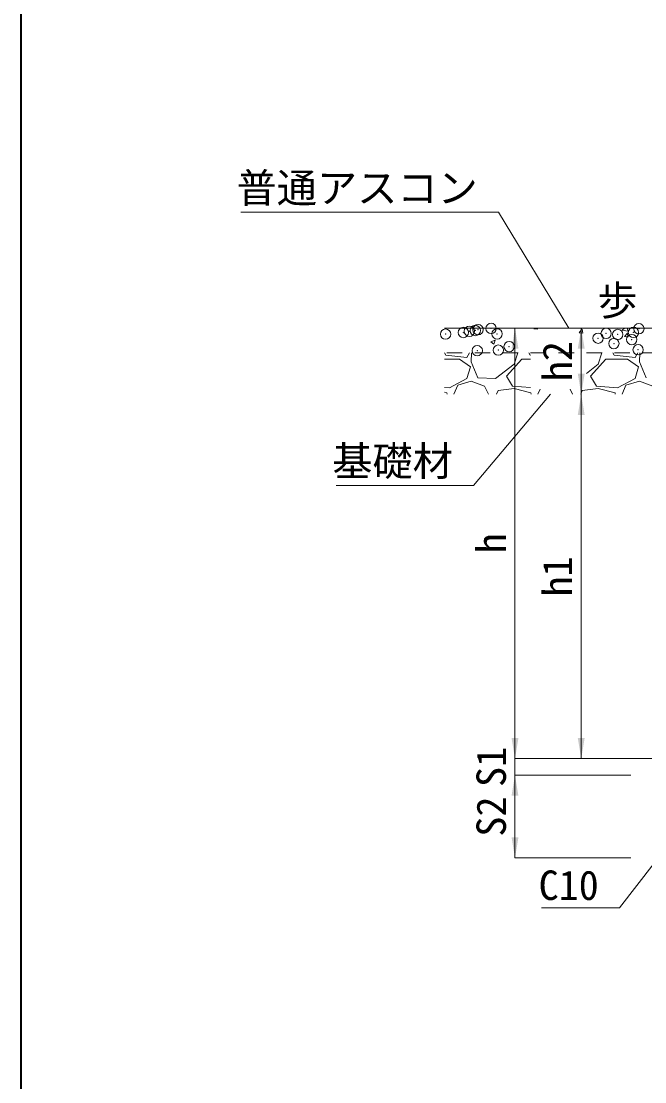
# Model space of a CAD drawing. Units: millimetres, scale not verified. Extents: x 14445 to 39803, y 612 to 10010.
# Drawn here: x 25490 to 26243, y 5561 to 6842 of the extents above; entities that cross this region are included whole.
import ezdxf
from ezdxf.enums import TextEntityAlignment as Align

# ---------------------------------------------------------------- set-up
doc = ezdxf.new("R2010")
doc.units = ezdxf.units.MM
doc.header["$LTSCALE"] = 25
doc.header["$PDMODE"] = 32
doc.header["$PDSIZE"] = 12.5
doc.linetypes.add('USER3', pattern=[1.35, 0.75, -0.6])
for name, color, linetype, lineweight in [('ハッチング', 7, 'Continuous', 5), ('図枠', 7, 'Continuous', 5), ('基礎', 7, 'Continuous', 13), ('寸法線', 7, 'Continuous', 13), ('引出線', 4, 'Continuous', 13)]:
    doc.layers.add(name, color=color, linetype=linetype, lineweight=lineweight)
doc.layers.add('文字', color=7, linetype='Continuous')
doc.styles.add('ＭＳ ゴシック', font='')
doc.styles.get('ＭＳ ゴシック').set_extended_font_data('MS Gothic')

# ---------------------------------------------------------------- blocks, each defined once
blk = doc.blocks.new('filled_arrow')
at = {"color": 0, "linetype": 'Continuous', "lineweight": -2}
blk.add_solid([(7.5, 1.25), (0, 0), (7.5, -1.25)], dxfattribs=at)

msp = doc.modelspace()

# ---------------------------------------------------------------- linework, layer by layer
at = {"layer": 'ハッチング'}
for p, q in [((26109.37, 6470.42), (26110, 6471.17)), ((26109.37, 6470.41), (26113.93, 6470.02)), ((26113.74, 6469.98), (26113.52, 6471.17)), ((26164.03, 6465.64), (26167.7, 6470.01)), ((26168.39, 6465.2), (26167.51, 6469.98)), ((26216.03, 6468.48), (26218.61, 6471.17)), ((26222.76, 6467.43), (26222.33, 6471.17)), ((26233.29, 6471.17), (26234.48, 6470.37)), ((26234.48, 6470.37), (26234.75, 6471.17)), ((26057.17, 6454.49), (26062.51, 6456.54)), ((26060.94, 6451.89), (26062.49, 6456.5)), ((26164.03, 6465.63), (26168.58, 6465.23)), ((26216, 6468.55), (26222.78, 6467.5)), ((26218.68, 6460.85), (26222.36, 6465.23)), ((26218.68, 6460.85), (26223.24, 6460.45)), ((26223.05, 6460.42), (26222.17, 6465.19)), ((26057.15, 6454.45), (26060.94, 6451.89)), ((26001.37, 6433.56), (26019.4, 6433.56)), ((26001.45, 6441.17), (26003.14, 6438.64)), ((26003.14, 6438.64), (26028.54, 6435.59)), ((26019.4, 6433.56), (26032.6, 6424.42)), ((26028.54, 6435.59), (26031.64, 6441.17)), ((26034.13, 6441.17), (26033.62, 6430.51)), ((26076.29, 6413.24), (26094.58, 6433.56)), ((26085.44, 6427.47), (26089.82, 6441.17)), ((26094.58, 6433.56), (26105.26, 6433.56)), ((26103.05, 6441.17), (26104.74, 6438.64)), ((26104.74, 6438.64), (26105.26, 6438.58)), ((26177.89, 6413.24), (26196.18, 6433.56)), ((26187.04, 6427.47), (26191.42, 6441.17)), ((26196.18, 6433.56), (26222.6, 6433.56)), ((26204.65, 6441.17), (26206.34, 6438.64)), ((26206.34, 6438.64), (26231.74, 6435.59)), ((26222.6, 6433.56), (26235.8, 6424.42)), ((26231.74, 6435.59), (26234.84, 6441.17)), ((26237.33, 6441.17), (26236.82, 6430.51)), ((26032.6, 6424.42), (26028.54, 6410.19)), ((26033.62, 6430.51), (26041.75, 6411.21)), ((26063.08, 6410.19), (26085.44, 6427.47)), ((26172.74, 6416.42), (26187.04, 6427.47)), ((26235.8, 6424.42), (26231.74, 6410.19)), ((26236.82, 6430.51), (26244.95, 6411.21)), ((26028.54, 6410.19), (26007.2, 6399.02)), ((26017.36, 6402.07), (26033.62, 6407.15)), ((26033.62, 6407.15), (26049.88, 6401.05)), ((26041.75, 6411.21), (26063.08, 6410.19)), ((26083.4, 6401.05), (26076.29, 6413.24)), ((26185, 6401.05), (26177.89, 6413.24)), ((26231.74, 6410.19), (26210.4, 6399.02)), ((26220.56, 6402.07), (26236.82, 6407.15)), ((26236.82, 6407.15), (26253.08, 6401.05)), ((26007.2, 6399.02), (26001.37, 6399.48)), ((26004.16, 6392.92), (26001.37, 6393.62)), ((26004.51, 6391.17), (26004.16, 6392.92)), ((26012.69, 6391.17), (26017.36, 6402.07)), ((26049.88, 6401.05), (26054.44, 6391.17)), ((26064.33, 6391.17), (26066.13, 6395.97)), ((26085.44, 6398), (26066.13, 6395.97)), ((26105.26, 6399.3), (26083.4, 6401.05)), ((26105.76, 6392.92), (26085.44, 6398)), ((26106.11, 6391.17), (26105.76, 6392.92)), ((26114.29, 6391.17), (26116.98, 6397.43)), ((26153.15, 6397.43), (26156.04, 6391.17)), ((26165.93, 6391.17), (26167.73, 6395.97)), ((26187.04, 6398), (26167.73, 6395.97)), ((26210.4, 6399.02), (26185, 6401.05)), ((26207.36, 6392.92), (26187.04, 6398)), ((26207.71, 6391.17), (26207.36, 6392.92)), ((26215.89, 6391.17), (26220.56, 6402.07))]:
    msp.add_line(p, q, dxfattribs=at)
for p in [(26002.74, 6463.9), (26024.12, 6465.83), (26031.38, 6467.35), (26038.5, 6468.25), (26041.86, 6469.26), (26057.58, 6470.76), (26064.8, 6464.11), (26196.62, 6464.73), (26210.57, 6463.49), (26229.65, 6466), (26236.19, 6470.45), (26186.83, 6458.95), (26205.99, 6452.4), (26227.51, 6457.23), (26040.94, 6443.9), (26066.39, 6444.51), (26079.43, 6448.78), (26235.27, 6445.08)]:
    msp.add_point(p, dxfattribs=at)
at = {"layer": '図枠', "lineweight": 40}
msp.add_line((25490.03, 1280.04), (25490.03, 8155.04), dxfattribs=at)
at = {"layer": '基礎'}
msp.add_line((26463.87, 6471.17), (26001.37, 6471.17), dxfattribs=at)
at = {"layer": '基礎', "linetype": 'USER3'}
msp.add_line((26461.62, 6441.17), (26001.37, 6441.17), dxfattribs=at)
at = {"layer": '寸法線'}
for p, q in [((26086.51, 5951.17), (26086.51, 6471.17)), ((26166.51, 6391.17), (26166.51, 6471.17)), ((26166.51, 5951.17), (26166.51, 6391.17)), ((26086.51, 6001.17), (26086.51, 5881.17)), ((26326.37, 5951.17), (26086.51, 5951.17)), ((26326.37, 5951.17), (26086.51, 5951.17)), ((26326.37, 5951.17), (26166.51, 5951.17)), ((26226.37, 5931.17), (26086.51, 5931.17)), ((26086.51, 5931.17), (26086.51, 5831.17)), ((26226.37, 5931.17), (26086.51, 5931.17)), ((26226.37, 5831.17), (26086.51, 5831.17))]:
    msp.add_line(p, q, dxfattribs=at)
at = {"layer": '引出線'}
for points in [[(26151.61, 6471.17), (26066.51, 6611.17), (25755.22, 6611.17)], [(26129.44, 6391.17), (26036.51, 6281.17), (25870.65, 6281.17)], [(26356.37, 5956.17), (26212.7, 5771.02), (26118.42, 5771.02)]]:
    msp.add_lwpolyline(points, dxfattribs=at)

# ---------------------------------------------------------------- block references
at = {"layer": '寸法線', "xscale": 3.33, "yscale": 3.33}
for p, rotation in [((26086.51, 6471.17), 270), ((26166.51, 6471.17), 270), ((26166.51, 6391.17), 90), ((26166.51, 6391.17), 270), ((26086.51, 5951.17), 90), ((26086.51, 5951.17), 90), ((26166.51, 5951.17), 90), ((26086.51, 5931.17), 270), ((26086.51, 5931.17), 270), ((26086.51, 5831.17), 90)]:
    msp.add_blockref('filled_arrow', p, dxfattribs=dict(at, rotation=rotation))
at = {"layer": '引出線', "xscale": 0.133, "yscale": 0.133}
for p, rotation in [((26151.61, 6471.17), 121.3), ((26129.44, 6391.17), 229.8)]:
    msp.add_blockref('filled_arrow', p, dxfattribs=dict(at, rotation=rotation))

# ---------------------------------------------------------------- texts
at = {"layer": '寸法線', "style": 'ＭＳ ゴシック'}
for s, p in [('h2', (26137.76, 6431.17)), ('h', (26057.76, 6211.17)), ('h1', (26137.76, 6171.17)), ('S1', (26057.76, 5941.17)), ('S2', (26057.76, 5881.17))]:
    msp.add_text(s, height=35.6, rotation=90, dxfattribs=at).set_placement(p, align=Align.MIDDLE_CENTER)
at = {"layer": '引出線', "style": 'ＭＳ ゴシック'}
for s, p in [('普通アスコン', (26041.51, 6658.26)), ('基礎材', (26011.51, 6328.26)), ('C10', (26187.7, 5816.02))]:
    msp.add_text(s, height=35.6, dxfattribs=at).set_placement(p, align=Align.TOP_RIGHT)
at = {"layer": '文字', "style": 'ＭＳ ゴシック'}
msp.add_text('歩 道', height=35.6, dxfattribs=at).set_placement((26246.7, 6504.46), align=Align.MIDDLE_CENTER)

doc.saveas('drawing.dxf')
